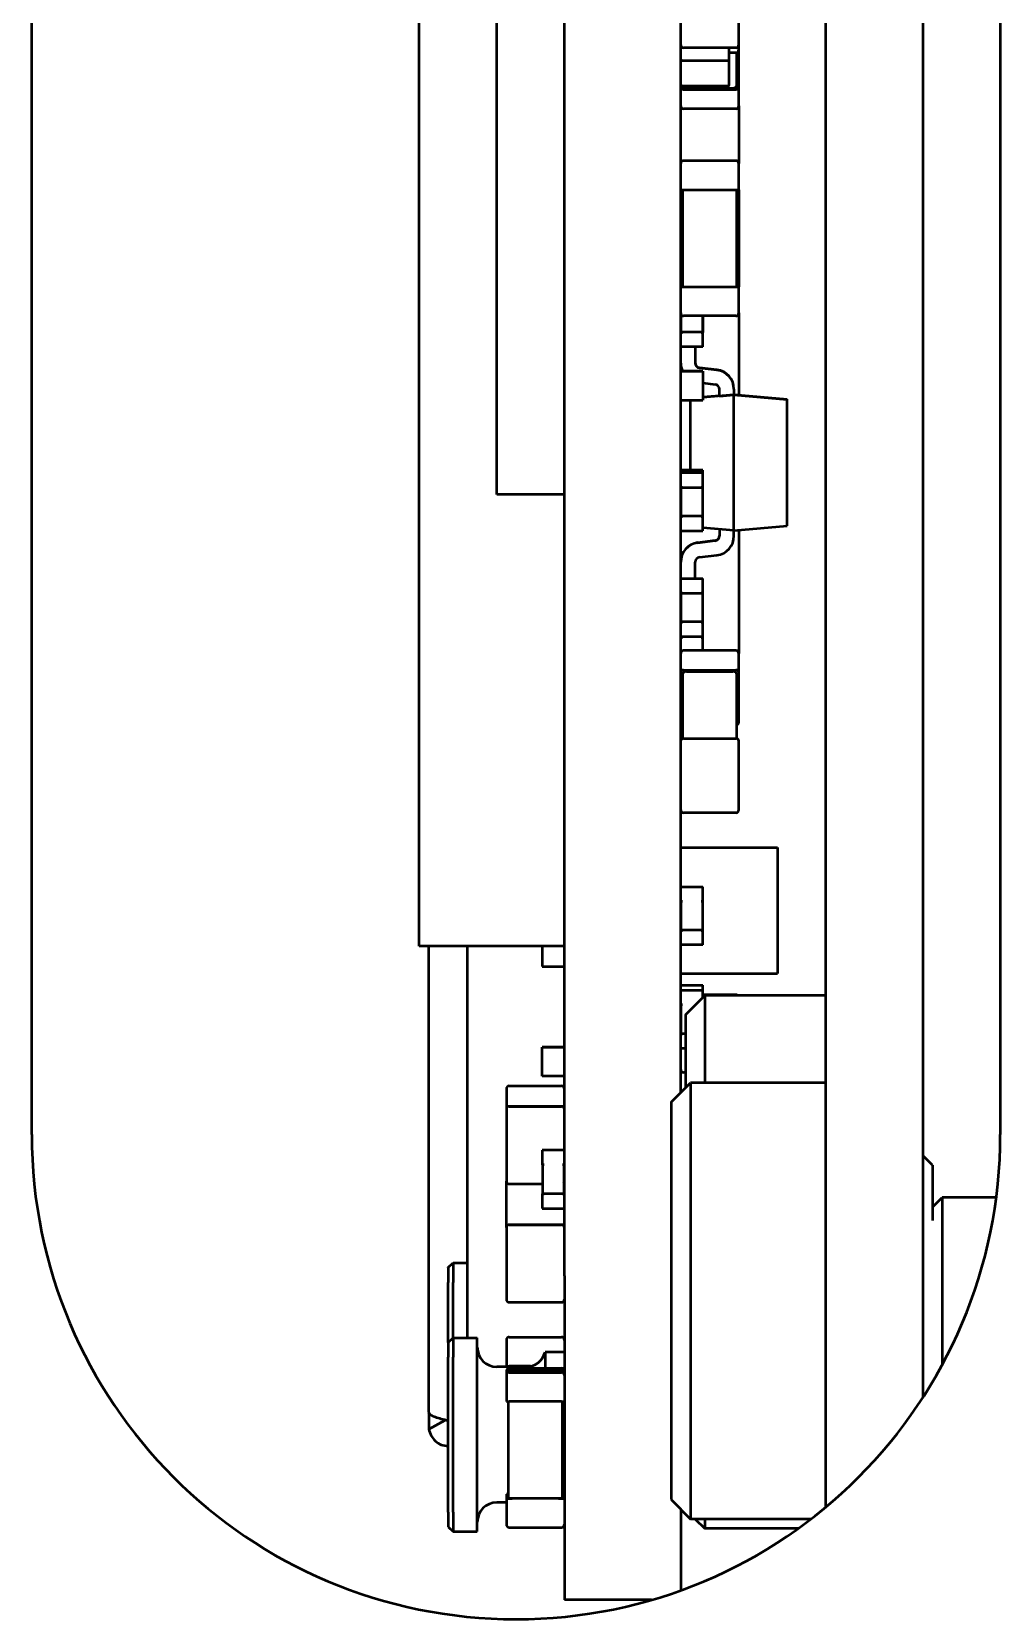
# Model space of a CAD drawing. Header units: millimetres. Extents: x 3137 to 5094, y 789 to 1822.
# Drawn here: x 3377.94 to 3387.94, y 1339.18 to 1355.56 of the extents above; entities that cross this region are included whole.
import ezdxf

# ---------------------------------------------------------------- set-up
doc = ezdxf.new("R2010")
doc.units = ezdxf.units.MM
doc.header["$LTSCALE"] = 1.8
doc.layers.add('외형선(ISO)', color=7, linetype='Continuous', lineweight=50)

msp = doc.modelspace()

# ---------------------------------------------------------------- linework, layer by layer
at = {"layer": '외형선(ISO)'}
for p, q in [((3386.142, 1340.339), (3386.142, 1383.023)), ((3387.142, 1381.894), (3387.142, 1341.468)), ((3377.942, 1344.181), (3377.942, 1379.181)), ((3387.942, 1379.181), (3387.942, 1344.181)), ((3383.442, 1342.724), (3383.442, 1375.934)), ((3384.642, 1344.615), (3384.642, 1375.934)), ((3382.742, 1350.786), (3382.742, 1365.786)), ((3381.942, 1346.125), (3381.942, 1359.548)), ((3385.242, 1355.426), (3385.242, 1355.696)), ((3385.212, 1355.396), (3384.672, 1355.396)), ((3385.142, 1355.276), (3385.142, 1355.396)), ((3385.212, 1355.345), (3385.142, 1355.345)), ((3385.222, 1355.008), (3385.222, 1355.347)), ((3385.242, 1355.375), (3385.242, 1355.426)), ((3385.242, 1354.987), (3385.242, 1355.375)), ((3385.127, 1355.261), (3384.657, 1355.261)), ((3385.142, 1355.013), (3385.142, 1355.276)), ((3385.127, 1354.998), (3384.657, 1354.998)), ((3384.702, 1354.98), (3385.182, 1354.98)), ((3385.242, 1354.796), (3385.242, 1354.987)), ((3384.672, 1354.966), (3385.212, 1354.966)), ((3385.212, 1354.766), (3384.672, 1354.766)), ((3385.242, 1354.796), (3385.242, 1354.2)), ((3384.642, 1354.216), (3384.646, 1354.216)), ((3384.642, 1354.216), (3384.646, 1354.216)), ((3385.212, 1354.23), (3384.672, 1354.23)), ((3385.242, 1354.199), (3385.242, 1354.2)), ((3385.242, 1353.929), (3385.242, 1354.199)), ((3384.642, 1353.867), (3384.652, 1353.867)), ((3384.652, 1353.867), (3384.642, 1353.867)), ((3384.652, 1353.866), (3384.642, 1353.866)), ((3384.642, 1353.866), (3384.652, 1353.866)), ((3384.648, 1353.766), (3384.648, 1353.929)), ((3384.662, 1353.929), (3384.662, 1352.929)), ((3384.672, 1353.929), (3385.212, 1353.929)), ((3385.222, 1352.929), (3385.222, 1353.929)), ((3385.242, 1353.929), (3385.242, 1352.93)), ((3384.642, 1353.766), (3384.662, 1353.766)), ((3384.662, 1353.616), (3384.642, 1353.616)), ((3384.662, 1353.566), (3384.642, 1353.566)), ((3384.672, 1352.929), (3385.212, 1352.929)), ((3384.702, 1352.929), (3385.182, 1352.929)), ((3385.242, 1352.929), (3385.242, 1352.93)), ((3385.242, 1352.659), (3385.242, 1352.929)), ((3384.648, 1352.459), (3384.648, 1352.641)), ((3385.212, 1352.629), (3384.672, 1352.629)), ((3384.866, 1352.629), (3384.866, 1352.461)), ((3384.872, 1352.629), (3384.872, 1352.464)), ((3385.242, 1352.659), (3385.242, 1351.813)), ((3384.642, 1352.459), (3384.662, 1352.459)), ((3384.662, 1352.464), (3384.852, 1352.464)), ((3384.852, 1352.459), (3384.872, 1352.459)), ((3384.872, 1352.459), (3384.852, 1352.459)), ((3384.872, 1352.464), (3384.872, 1352.459)), ((3384.872, 1352.464), (3384.872, 1352.464)), ((3384.872, 1352.309), (3384.872, 1352.459)), ((3384.872, 1352.459), (3384.872, 1352.459)), ((3384.872, 1352.309), (3384.642, 1352.309)), ((3384.792, 1352.309), (3384.792, 1352.142)), ((3384.872, 1352.06), (3384.642, 1352.06)), ((3384.662, 1352.06), (3384.642, 1352.06)), ((3384.642, 1352.06), (3384.662, 1352.06)), ((3384.642, 1352.059), (3384.872, 1352.059)), ((3384.852, 1352.06), (3384.662, 1352.06)), ((3384.662, 1352.06), (3384.852, 1352.06)), ((3384.835, 1352.095), (3385.016, 1352.073)), ((3385.016, 1352.072), (3384.835, 1352.094)), ((3385.016, 1352.071), (3384.835, 1352.093)), ((3384.835, 1352.093), (3385.016, 1352.071)), ((3384.872, 1352.06), (3384.852, 1352.06)), ((3384.852, 1352.06), (3384.872, 1352.06)), ((3384.872, 1352.06), (3384.872, 1352.06)), ((3384.872, 1352.06), (3384.872, 1352.06)), ((3384.872, 1352.059), (3384.872, 1352.06)), ((3384.872, 1352.059), (3384.872, 1351.759)), ((3384.872, 1351.937), (3384.998, 1351.922)), ((3385.042, 1351.802), (3385.042, 1351.872)), ((3385.192, 1351.874), (3385.192, 1351.873)), ((3385.192, 1351.874), (3385.192, 1351.874)), ((3385.192, 1351.872), (3385.192, 1351.873)), ((3385.192, 1351.872), (3385.192, 1351.816)), ((3384.642, 1351.759), (3384.872, 1351.759)), ((3384.742, 1351.036), (3384.742, 1351.759)), ((3385.192, 1351.815), (3384.872, 1351.787)), ((3385.042, 1351.805), (3384.872, 1351.79)), ((3385.042, 1351.802), (3385.192, 1351.816)), ((3385.192, 1351.818), (3385.742, 1351.77)), ((3385.192, 1351.815), (3385.192, 1351.816)), ((3385.192, 1350.415), (3385.192, 1351.815)), ((3385.192, 1351.815), (3385.742, 1351.767)), ((3385.742, 1351.767), (3385.742, 1351.77)), ((3385.742, 1350.463), (3385.742, 1351.767)), ((3384.872, 1351.036), (3384.642, 1351.036)), ((3384.872, 1351.035), (3384.642, 1351.035)), ((3384.872, 1351.01), (3384.642, 1351.01)), ((3384.872, 1351.01), (3384.642, 1351.01)), ((3384.872, 1351.035), (3384.872, 1351.036)), ((3384.872, 1351.01), (3384.872, 1351.035)), ((3384.872, 1351.01), (3384.872, 1351.01)), ((3384.872, 1350.86), (3384.872, 1351.01)), ((3383.442, 1350.786), (3382.742, 1350.786)), ((3384.662, 1350.86), (3384.642, 1350.86)), ((3384.648, 1350.86), (3384.648, 1350.86)), ((3384.648, 1350.56), (3384.648, 1350.859)), ((3384.852, 1350.855), (3384.662, 1350.855)), ((3384.872, 1350.86), (3384.852, 1350.86)), ((3384.866, 1350.86), (3384.866, 1350.858)), ((3384.866, 1350.857), (3384.866, 1350.562)), ((3384.642, 1350.585), (3384.652, 1350.585)), ((3384.642, 1350.56), (3384.662, 1350.56)), ((3384.662, 1350.565), (3384.852, 1350.565)), ((3384.872, 1350.56), (3384.852, 1350.56)), ((3384.852, 1350.56), (3384.872, 1350.56)), ((3384.872, 1350.586), (3384.862, 1350.586)), ((3384.862, 1350.585), (3384.872, 1350.585)), ((3384.872, 1350.59), (3384.872, 1350.591)), ((3384.872, 1350.586), (3384.872, 1350.586)), ((3384.872, 1350.565), (3384.872, 1350.585)), ((3384.872, 1350.56), (3384.872, 1350.565)), ((3384.872, 1350.565), (3384.872, 1350.565)), ((3384.872, 1350.41), (3384.872, 1350.56)), ((3384.872, 1350.56), (3384.872, 1350.56)), ((3384.642, 1350.41), (3384.872, 1350.41)), ((3385.192, 1350.415), (3384.872, 1350.443)), ((3385.042, 1350.428), (3385.042, 1350.359)), ((3385.192, 1350.415), (3385.742, 1350.463)), ((3385.192, 1350.359), (3385.192, 1350.415)), ((3385.242, 1350.42), (3385.242, 1349.145)), ((3384.998, 1350.311), (3384.817, 1350.289)), ((3384.817, 1350.289), (3384.998, 1350.311)), ((3384.817, 1350.287), (3384.998, 1350.31)), ((3384.998, 1350.31), (3384.817, 1350.288)), ((3384.817, 1350.288), (3384.998, 1350.31)), ((3384.998, 1350.309), (3384.817, 1350.287)), ((3384.792, 1349.919), (3384.792, 1350.089)), ((3384.835, 1350.138), (3385.016, 1350.16)), ((3384.642, 1349.919), (3384.872, 1349.919)), ((3384.642, 1349.919), (3384.872, 1349.919)), ((3384.872, 1349.919), (3384.872, 1349.919)), ((3384.872, 1349.769), (3384.872, 1349.919)), ((3384.662, 1349.769), (3384.642, 1349.769)), ((3384.652, 1349.762), (3384.642, 1349.762)), ((3384.652, 1349.762), (3384.642, 1349.762)), ((3384.648, 1349.469), (3384.648, 1349.768)), ((3384.852, 1349.764), (3384.662, 1349.764)), ((3384.872, 1349.769), (3384.852, 1349.769)), ((3384.872, 1349.762), (3384.862, 1349.762)), ((3384.872, 1349.762), (3384.862, 1349.762)), ((3384.866, 1349.766), (3384.866, 1349.471)), ((3384.872, 1349.762), (3384.872, 1349.762)), ((3384.872, 1349.612), (3384.872, 1349.762)), ((3384.652, 1349.612), (3384.642, 1349.612)), ((3384.872, 1349.612), (3384.862, 1349.612)), ((3384.642, 1349.469), (3384.662, 1349.469)), ((3384.648, 1349.469), (3384.648, 1349.469)), ((3384.648, 1349.469), (3384.648, 1349.469)), ((3384.662, 1349.474), (3384.852, 1349.474)), ((3384.852, 1349.469), (3384.872, 1349.469)), ((3384.872, 1349.469), (3384.852, 1349.469)), ((3384.866, 1349.471), (3384.866, 1349.469)), ((3384.866, 1349.469), (3384.866, 1349.469)), ((3384.872, 1349.474), (3384.872, 1349.474)), ((3384.872, 1349.319), (3384.872, 1349.469)), ((3384.872, 1349.469), (3384.872, 1349.469)), ((3384.872, 1349.319), (3384.642, 1349.319)), ((3384.642, 1349.312), (3384.662, 1349.312)), ((3384.648, 1349.312), (3384.648, 1349.319)), ((3384.872, 1349.312), (3384.852, 1349.312)), ((3384.852, 1349.312), (3384.872, 1349.312)), ((3384.866, 1349.319), (3384.866, 1349.314)), ((3384.872, 1349.317), (3384.872, 1349.317)), ((3384.872, 1349.175), (3384.872, 1349.312)), ((3384.872, 1349.312), (3384.872, 1349.312)), ((3384.642, 1349.162), (3384.647, 1349.162)), ((3385.212, 1349.175), (3384.672, 1349.175)), ((3385.242, 1348.954), (3385.242, 1349.145)), ((3384.662, 1348.932), (3384.662, 1348.266)), ((3384.672, 1348.975), (3385.212, 1348.975)), ((3384.702, 1348.961), (3385.182, 1348.961)), ((3385.222, 1348.266), (3385.222, 1348.932)), ((3385.242, 1348.431), (3385.242, 1348.954)), ((3384.662, 1348.348), (3384.642, 1348.348)), ((3384.648, 1348.259), (3384.648, 1348.334)), ((3384.648, 1348.334), (3384.648, 1348.334)), ((3384.672, 1348.267), (3385.212, 1348.267)), ((3385.242, 1348.055), (3385.242, 1348.246)), ((3385.242, 1347.532), (3385.242, 1348.055)), ((3385.212, 1347.502), (3384.672, 1347.502)), ((3384.642, 1347.145), (3385.642, 1347.145)), ((3384.642, 1347.143), (3385.642, 1347.143)), ((3385.642, 1347.145), (3385.642, 1347.143)), ((3385.642, 1347.143), (3385.642, 1345.843)), ((3384.642, 1346.738), (3384.872, 1346.738)), ((3384.642, 1346.738), (3384.872, 1346.738)), ((3384.872, 1346.738), (3384.872, 1346.738)), ((3384.872, 1346.588), (3384.872, 1346.738)), ((3384.662, 1346.588), (3384.642, 1346.588)), ((3384.648, 1346.288), (3384.648, 1346.587)), ((3384.872, 1346.588), (3384.852, 1346.588)), ((3384.866, 1346.585), (3384.866, 1346.29)), ((3384.662, 1346.293), (3384.852, 1346.293)), ((3384.872, 1346.293), (3384.872, 1346.293)), ((3384.642, 1346.288), (3384.662, 1346.288)), ((3384.872, 1346.138), (3384.642, 1346.138)), ((3384.852, 1346.288), (3384.872, 1346.288)), ((3384.872, 1346.288), (3384.852, 1346.288)), ((3384.872, 1346.138), (3384.872, 1346.288)), ((3384.872, 1346.288), (3384.872, 1346.288)), ((3383.442, 1346.125), (3381.942, 1346.125)), ((3382.042, 1341.317), (3382.042, 1346.125)), ((3382.442, 1342.086), (3382.442, 1346.125)), ((3383.212, 1346.125), (3383.212, 1345.916)), ((3383.212, 1345.916), (3383.442, 1345.916)), ((3384.642, 1345.843), (3385.642, 1345.843)), ((3384.642, 1345.723), (3384.872, 1345.723)), ((3384.642, 1345.723), (3384.872, 1345.723)), ((3384.642, 1345.671), (3384.872, 1345.671)), ((3384.642, 1345.671), (3384.872, 1345.671)), ((3384.642, 1345.671), (3384.872, 1345.671)), ((3384.642, 1345.671), (3384.872, 1345.671)), ((3384.872, 1345.723), (3384.872, 1345.723)), ((3384.872, 1345.671), (3384.872, 1345.723)), ((3384.872, 1345.671), (3384.872, 1345.671)), ((3384.872, 1345.597), (3384.872, 1345.671)), ((3384.872, 1345.671), (3384.872, 1345.671)), ((3384.872, 1345.671), (3384.872, 1345.671)), ((3384.662, 1345.521), (3384.642, 1345.521)), ((3384.648, 1345.521), (3384.648, 1345.521)), ((3384.648, 1345.221), (3384.648, 1345.52)), ((3384.692, 1345.417), (3384.892, 1345.617)), ((3385.212, 1345.625), (3384.872, 1345.625)), ((3384.872, 1345.624), (3385.212, 1345.624)), ((3384.872, 1345.623), (3385.212, 1345.623)), ((3384.892, 1345.617), (3384.892, 1344.715)), ((3386.142, 1345.617), (3384.892, 1345.617)), ((3384.692, 1345.417), (3384.692, 1344.665)), ((3384.642, 1345.273), (3384.652, 1345.273)), ((3384.642, 1345.221), (3384.662, 1345.221)), ((3384.642, 1345.221), (3384.662, 1345.221)), ((3384.662, 1345.226), (3384.692, 1345.226)), ((3383.212, 1345.085), (3383.442, 1345.085)), ((3383.212, 1345.085), (3383.212, 1345.085)), ((3383.212, 1345.084), (3383.212, 1345.085)), ((3383.232, 1345.085), (3383.212, 1345.085)), ((3383.212, 1344.784), (3383.212, 1345.084)), ((3383.212, 1345.084), (3383.212, 1345.084)), ((3383.212, 1345.084), (3383.232, 1345.084)), ((3383.442, 1345.084), (3383.212, 1345.084)), ((3383.422, 1345.085), (3383.232, 1345.085)), ((3383.232, 1345.084), (3383.422, 1345.084)), ((3383.442, 1345.085), (3383.422, 1345.085)), ((3383.422, 1345.084), (3383.442, 1345.084)), ((3384.692, 1345.071), (3384.642, 1345.071)), ((3384.692, 1344.823), (3384.672, 1344.823)), ((3382.842, 1344.653), (3382.842, 1344.652)), ((3382.842, 1344.652), (3382.842, 1344.443)), ((3382.872, 1344.683), (3383.412, 1344.683)), ((3383.442, 1344.784), (3383.212, 1344.784)), ((3384.542, 1344.515), (3384.742, 1344.715)), ((3384.742, 1344.715), (3384.742, 1340.215)), ((3386.142, 1344.715), (3384.742, 1344.715)), ((3384.542, 1344.515), (3384.542, 1340.415)), ((3382.842, 1344.443), (3382.842, 1344.442)), ((3382.842, 1344.443), (3382.842, 1344.443)), ((3382.842, 1344.442), (3382.842, 1343.702)), ((3382.842, 1344.442), (3382.842, 1344.442)), ((3383.412, 1344.473), (3382.872, 1344.473)), ((3382.872, 1344.473), (3383.412, 1344.473)), ((3383.412, 1344.472), (3382.872, 1344.472)), ((3383.212, 1344.02), (3383.212, 1343.87)), ((3383.212, 1344.02), (3383.212, 1344.02)), ((3383.442, 1344.02), (3383.212, 1344.02)), ((3383.442, 1344.02), (3383.212, 1344.02)), ((3383.232, 1343.87), (3383.212, 1343.87)), ((3383.218, 1343.572), (3383.218, 1343.869)), ((3383.442, 1343.87), (3383.422, 1343.87)), ((3383.436, 1343.867), (3383.436, 1343.572)), ((3387.242, 1343.865), (3387.142, 1343.965)), ((3387.242, 1343.865), (3387.242, 1343.296)), ((3382.842, 1343.222), (3382.842, 1343.702)), ((3382.872, 1343.672), (3383.222, 1343.672)), ((3383.212, 1343.575), (3383.212, 1343.575)), ((3383.212, 1343.57), (3383.212, 1343.42)), ((3383.212, 1343.57), (3383.212, 1343.57)), ((3383.212, 1343.57), (3383.232, 1343.57)), ((3383.232, 1343.575), (3383.422, 1343.575)), ((3383.442, 1343.57), (3383.422, 1343.57)), ((3383.422, 1343.57), (3383.442, 1343.57)), ((3387.242, 1343.431), (3387.342, 1343.531)), ((3387.342, 1343.531), (3387.342, 1341.806)), ((3387.899, 1343.531), (3387.342, 1343.531)), ((3383.212, 1343.42), (3383.442, 1343.42)), ((3382.842, 1343.222), (3382.842, 1343.221)), ((3382.842, 1343.222), (3382.842, 1343.222)), ((3382.842, 1343.221), (3382.842, 1342.481)), ((3382.842, 1343.221), (3382.842, 1343.221)), ((3383.412, 1343.252), (3382.872, 1343.252)), ((3382.872, 1343.252), (3383.412, 1343.252)), ((3383.412, 1343.251), (3382.872, 1343.251)), ((3382.242, 1342.809), (3382.292, 1342.859)), ((3382.292, 1342.857), (3382.292, 1342.859)), ((3382.292, 1342.859), (3382.442, 1342.859)), ((3382.292, 1342.857), (3382.292, 1342.657)), ((3382.242, 1342.807), (3382.242, 1342.809)), ((3382.242, 1342.807), (3382.242, 1342.657)), ((3383.442, 1342.724), (3383.442, 1339.381)), ((3382.242, 1342.036), (3382.242, 1342.657)), ((3382.292, 1342.086), (3382.292, 1342.657)), ((3382.872, 1342.451), (3383.412, 1342.451)), ((3382.242, 1342.036), (3382.292, 1342.086)), ((3382.242, 1342.035), (3382.242, 1342.036)), ((3382.242, 1342.035), (3382.242, 1341.885)), ((3382.292, 1342.085), (3382.292, 1342.086)), ((3382.292, 1342.086), (3382.542, 1342.086)), ((3382.292, 1342.085), (3382.292, 1341.885)), ((3382.542, 1342.085), (3382.542, 1342.086)), ((3382.542, 1341.884), (3382.542, 1342.085)), ((3382.842, 1342.062), (3382.842, 1342.061)), ((3382.842, 1342.061), (3382.842, 1341.791)), ((3382.872, 1342.092), (3383.412, 1342.092)), ((3382.242, 1340.285), (3382.242, 1341.885)), ((3382.292, 1340.284), (3382.292, 1341.885)), ((3382.542, 1340.284), (3382.542, 1341.884)), ((3383.242, 1341.935), (3383.242, 1341.936)), ((3383.442, 1341.936), (3383.242, 1341.936)), ((3383.242, 1341.935), (3383.242, 1341.77)), ((3383.048, 1341.786), (3382.742, 1341.786)), ((3382.842, 1341.74), (3382.842, 1341.74)), ((3382.842, 1341.74), (3382.842, 1341.72)), ((3382.842, 1341.72), (3382.842, 1341.719)), ((3382.842, 1341.719), (3382.842, 1341.699)), ((3382.862, 1341.791), (3382.862, 1341.786)), ((3383.093, 1341.791), (3382.872, 1341.791)), ((3382.872, 1341.77), (3383.412, 1341.77)), ((3382.872, 1341.75), (3383.412, 1341.75)), ((3382.872, 1341.729), (3383.412, 1341.729)), ((3382.872, 1341.728), (3383.412, 1341.728)), ((3382.842, 1341.699), (3382.842, 1341.699)), ((3382.842, 1341.699), (3382.842, 1341.698)), ((3382.842, 1341.698), (3382.842, 1341.698)), ((3382.842, 1341.698), (3382.842, 1341.428)), ((3382.862, 1341.428), (3382.862, 1340.428)), ((3383.412, 1341.428), (3382.872, 1341.428)), ((3383.422, 1340.428), (3383.422, 1341.428)), ((3382.042, 1341.315), (3382.042, 1341.169)), ((3382.043, 1341.141), (3382.209, 1341.236)), ((3382.842, 1340.47), (3382.842, 1340.47)), ((3382.842, 1340.47), (3382.842, 1340.45)), ((3382.842, 1340.45), (3382.842, 1340.449)), ((3382.842, 1340.449), (3382.842, 1340.429)), ((3382.842, 1340.429), (3382.842, 1340.429)), ((3382.842, 1340.429), (3382.842, 1340.428)), ((3382.842, 1340.428), (3382.842, 1340.428)), ((3382.842, 1340.428), (3382.842, 1340.158)), ((3383.412, 1340.428), (3382.872, 1340.428)), ((3383.382, 1340.428), (3382.902, 1340.428)), ((3384.542, 1340.415), (3384.742, 1340.215)), ((3382.242, 1340.285), (3382.242, 1340.135)), ((3382.292, 1340.284), (3382.292, 1340.085)), ((3382.542, 1340.085), (3382.542, 1340.284)), ((3382.842, 1340.385), (3382.742, 1340.385)), ((3384.642, 1340.315), (3384.642, 1339.479)), ((3382.242, 1340.135), (3382.292, 1340.085)), ((3382.292, 1340.085), (3382.542, 1340.085)), ((3382.872, 1340.128), (3383.412, 1340.128)), ((3385.987, 1340.215), (3384.742, 1340.215)), ((3384.793, 1340.215), (3384.892, 1340.117)), ((3384.892, 1340.215), (3384.892, 1340.117)), ((3385.855, 1340.117), (3384.892, 1340.117)), ((3384.342, 1339.381), (3383.442, 1339.381))]:
    msp.add_line(p, q, dxfattribs=at)
for centre, radius, start, end in [((3384.672, 1355.426), 0.03, 180, 270), ((3385.212, 1355.426), 0.03, 270, 0), ((3385.212, 1355.375), 0.03, 270, 0), ((3384.657, 1355.276), 0.015, 180, 270), ((3385.127, 1355.276), 0.015, 270, 0), ((3384.657, 1355.013), 0.015, 180, 270), ((3385.127, 1355.013), 0.015, 270, 0), ((3384.672, 1354.796), 0.03, 180, 270), ((3385.212, 1354.796), 0.03, 270, 0), ((3384.672, 1354.2), 0.03, 90, 180), ((3385.212, 1354.2), 0.03, 0, 90), ((3384.672, 1352.659), 0.03, 180, 270), ((3385.212, 1352.659), 0.03, 270, 0), ((3384.842, 1352.142), 0.2, 180, 204.3754), ((3384.842, 1352.144), 0.05, 180, 263), ((3384.842, 1352.144), 0.05, 180, 263), ((3384.842, 1352.143), 0.05, 180, 263), ((3384.842, 1352.142), 0.05, 180, 263), ((3384.992, 1351.874), 0.2, 360, 83), ((3384.992, 1351.874), 0.2, 0, 83), ((3384.992, 1351.872), 0.2, 0, 83), ((3384.992, 1351.873), 0.2, 360, 83), ((3384.992, 1351.872), 0.05, 360, 83), ((3384.842, 1350.09), 0.2, 97, 180), ((3384.842, 1350.091), 0.2, 97, 180), ((3384.842, 1350.089), 0.2, 97, 180), ((3384.842, 1350.09), 0.2, 97, 180), ((3384.842, 1350.089), 0.2, 97, 180), ((3384.842, 1350.089), 0.2, 97, 180), ((3384.992, 1350.361), 0.05, 277, 0), ((3384.992, 1350.36), 0.05, 277, 0), ((3384.992, 1350.36), 0.05, 277, 0), ((3384.992, 1350.36), 0.05, 277, 0), ((3384.992, 1350.359), 0.05, 277, 0), ((3384.992, 1350.359), 0.05, 277, 0), ((3384.992, 1350.359), 0.2, 277, 0), ((3384.842, 1350.089), 0.05, 97, 180), ((3384.672, 1349.145), 0.03, 90, 180), ((3385.212, 1349.145), 0.03, 0, 90), ((3384.672, 1347.532), 0.03, 180, 270), ((3385.212, 1347.532), 0.03, 270, 0), ((3385.212, 1345.595), 0.03, 48.6674, 90), ((3385.212, 1345.594), 0.03, 49.3315, 90), ((3385.212, 1345.593), 0.03, 51.8742, 90), ((3384.672, 1344.853), 0.03, 180, 270), ((3382.872, 1344.653), 0.03, 90, 180), ((3383.412, 1344.653), 0.03, 0, 90), ((3382.872, 1344.443), 0.03, 90, 180), ((3382.872, 1344.443), 0.03, 90, 180), ((3382.872, 1344.442), 0.03, 90, 180), ((3383.412, 1344.443), 0.03, 0, 90), ((3383.412, 1344.443), 0.03, 0, 90), ((3383.412, 1344.442), 0.03, 0, 90), ((3382.942, 1344.181), 5, 180, 0), ((3382.872, 1343.702), 0.03, 180, 270), ((3383.412, 1343.702), 0.03, 311.8103, 0), ((3382.872, 1343.222), 0.03, 90, 180), ((3382.872, 1343.222), 0.03, 90, 180), ((3382.872, 1343.221), 0.03, 90, 180), ((3383.412, 1343.222), 0.03, 0, 90), ((3383.412, 1343.222), 0.03, 0, 90), ((3383.412, 1343.221), 0.03, 0, 90), ((3382.872, 1342.481), 0.03, 180, 270), ((3383.412, 1342.481), 0.03, 270, 0), ((3382.872, 1342.062), 0.03, 90, 180), ((3383.412, 1342.062), 0.03, 0, 90), ((3382.742, 1341.986), 0.2, 180, 270), ((3383.048, 1341.986), 0.2, 270, 345.5225), ((3382.872, 1341.74), 0.03, 90, 180), ((3382.872, 1341.72), 0.03, 90, 180), ((3382.872, 1341.699), 0.03, 90, 180), ((3382.872, 1341.698), 0.03, 90, 180), ((3383.412, 1341.74), 0.03, 0, 90), ((3383.412, 1341.72), 0.03, 0, 90), ((3383.412, 1341.699), 0.03, 0, 90), ((3383.412, 1341.698), 0.03, 0, 90), ((3382.742, 1340.185), 0.2, 90, 180), ((3382.872, 1340.158), 0.03, 180, 270), ((3383.412, 1340.158), 0.03, 270, 0)]:
    msp.add_arc(centre, radius, start, end, dxfattribs=at)
for centre, major_axis, ratio, start_param, end_param in [((3384.672, 1354.987), (-0.03, 0), 0.707704, 0, 1.570796), ((3384.702, 1355.008), (-0.04, 0), 0.707704, 0.385079, 1.570796), ((3385.182, 1355.008), (0.04, 0), 0.707704, 4.712389, 6.283185), ((3385.212, 1354.987), (0.03, 0), 0.707704, 4.712389, 6.283185), ((3384.672, 1353.929), (-0.03, 0), 0.000845, 6.283185, 7.853982), ((3385.212, 1353.929), (0.03, 0), 0.000845, 4.712389, 6.283185), ((3384.662, 1353.766), (-0.01, 0), 0.000845, 6.283185, 7.853982), ((3384.672, 1352.93), (-0.03, 0), 0.000845, 5.052226, 6.283185), ((3384.672, 1352.929), (-0.03, 0), 0.000845, 6.283185, 7.853981), ((3384.702, 1352.929), (-0.04, 0), 0.000845, 6.283185, 7.853982), ((3385.182, 1352.929), (0.04, 0), 0.000845, 4.712389, 6.283185), ((3385.212, 1352.929), (0.03, 0), 0.000845, 4.712389, 6.283185), ((3385.212, 1352.93), (0.03, 0), 0.000845, 6.283185, 7.514145), ((3384.662, 1352.459), (-0.01, 0), 0.000845, 6.283185, 7.853982), ((3384.852, 1352.459), (0.01, 0), 0.000845, 4.712389, 6.283185), ((3384.662, 1350.56), (-0.01, 0), 0.000845, 6.283185, 7.853982), ((3384.852, 1350.56), (0.01, 0), 0.000845, 4.712389, 6.283185), ((3384.662, 1349.469), (-0.01, 0), 0.000845, 6.283185, 7.853982), ((3384.852, 1349.469), (0.01, 0), 0.000845, 4.712389, 6.283185), ((3384.662, 1349.312), (-0.01, 0), 0.000845, 6.283185, 7.853982), ((3384.852, 1349.312), (0.01, 0), 0.000845, 4.712389, 6.283185), ((3384.672, 1348.954), (-0.03, 0), 0.706509, 4.712389, 6.283185), ((3384.702, 1348.932), (-0.04, 0), 0.706509, 4.712389, 6.283185), ((3385.182, 1348.932), (0.04, 0), 0.706509, 0, 1.570796), ((3385.212, 1348.954), (0.03, 0), 0.706509, 0, 1.570796), ((3384.672, 1348.431), (-0.03, 0), 0.706509, 0, 1.230959), ((3385.212, 1348.431), (0.03, 0), 0.706509, 5.052226, 6.283185), ((3384.672, 1348.246), (-0.03, 0), 0.706509, 4.712389, 6.283185), ((3384.662, 1348.334), (-0.01, 0), 0.706509, 4.712389, 6.283185), ((3385.212, 1348.246), (0.03, 0), 0.706509, 0, 1.570796), ((3384.662, 1346.288), (-0.01, 0), 0.000845, 6.283185, 7.853982), ((3384.852, 1346.288), (0.01, 0), 0.000845, 4.712389, 6.283185), ((3384.662, 1345.221), (-0.01, 0), 0.000845, 6.283185, 7.853982), ((3383.232, 1343.57), (-0.01, 0), 0.000845, 6.283185, 7.853982), ((3383.422, 1343.57), (0.01, 0), 0.000845, 4.712389, 6.283185), ((3382.872, 1341.791), (-0.03, 0), 0.000845, 6.283185, 7.853982), ((3382.872, 1341.428), (-0.03, 0), 0.000845, 6.283185, 7.853982), ((3383.412, 1341.428), (0.03, 0), 0.000845, 4.712389, 6.283185), ((3382.308, 1341.298), (-0.266, 0.024), 0.454773, 0.040691, 0.159009), ((3382.308, 1341.175), (0.266, 0.024), 0.866242, 3.064161, 3.182479), ((3382.872, 1340.47), (-0.03, 0), 0.000845, 5.052226, 6.283185), ((3382.872, 1340.47), (-0.03, 0), 0.000845, 6.283185, 7.514145), ((3382.872, 1340.45), (-0.03, 0), 0.000845, 5.052226, 6.283185), ((3382.872, 1340.449), (-0.03, 0), 0.000845, 6.283185, 7.514145), ((3382.872, 1340.429), (-0.03, 0), 0.000845, 5.052226, 6.283185), ((3382.872, 1340.429), (-0.03, 0), 0.000845, 6.283185, 7.514145), ((3382.872, 1340.428), (-0.03, 0), 0.000845, 5.052226, 6.283185), ((3382.872, 1340.428), (-0.03, 0), 0.000845, 6.283185, 7.853981), ((3382.902, 1340.428), (-0.04, 0), 0.000845, 6.283185, 7.853982), ((3383.382, 1340.428), (0.04, 0), 0.000845, 4.712389, 6.283185), ((3383.412, 1340.428), (0.03, 0), 0.000845, 4.712389, 6.283185), ((3383.412, 1340.47), (0.03, 0), 0.000845, 5.052226, 6.283185), ((3383.412, 1340.47), (0.03, 0), 0.000845, 6.283185, 7.514145), ((3383.412, 1340.45), (0.03, 0), 0.000845, 6.283185, 7.514145), ((3383.412, 1340.449), (0.03, 0), 0.000845, 5.052226, 6.283185), ((3383.412, 1340.429), (0.03, 0), 0.000845, 5.052226, 6.283185), ((3383.412, 1340.429), (0.03, 0), 0.000845, 6.283185, 7.514145), ((3383.412, 1340.428), (0.03, 0), 0.000845, 6.283185, 7.514145)]:
    msp.add_ellipse(centre, major_axis=major_axis, ratio=ratio, start_param=start_param, end_param=end_param, dxfattribs=at)
for points, knots in [([(3382.242, 1341.227), (3382.217, 1341.234), (3382.193, 1341.24), (3382.148, 1341.253), (3382.127, 1341.259), (3382.092, 1341.271), (3382.077, 1341.277), (3382.054, 1341.29), (3382.047, 1341.296), (3382.043, 1341.302)], [0.000001, 0.000001, 0.000001, 0.000001, 0.00762809, 0.00762809, 0.01494531, 0.01494531, 0.02228013, 0.02228013, 0.02972248, 0.02972248, 0.02972248, 0.02972248]), ([(3382.043, 1341.141), (3382.047, 1341.118), (3382.054, 1341.095), (3382.077, 1341.053), (3382.092, 1341.034), (3382.127, 1341.003), (3382.148, 1340.99), (3382.193, 1340.973), (3382.217, 1340.969), (3382.242, 1340.969)], [-0.02972248, -0.02972248, -0.02972248, -0.02972248, -0.02227859, -0.02227859, -0.01494202, -0.01494202, -0.0076265, -0.0076265, -0.000001, -0.000001, -0.000001, -0.000001])]:
    msp.add_open_spline(points, degree=3, knots=knots, dxfattribs=at)

doc.saveas('drawing.dxf')
